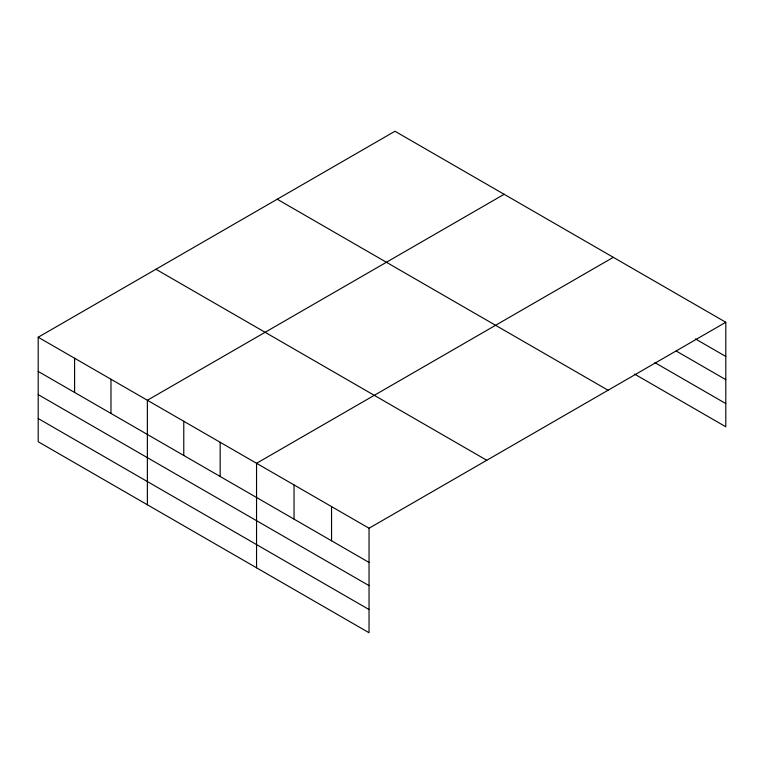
<?xml version="1.0" encoding="UTF-8"?>
<svg xmlns="http://www.w3.org/2000/svg" width="764" height="764" viewBox="0 0 764 764"><rect width="100%" height="100%" fill="white"/><g stroke="black" fill="none" stroke-linecap="round" stroke-linejoin="round"><path stroke-width="1.15" d="M634.597 374.112L725.8 426.77L725.8 322.265L394.959 131.255L38.2 337.23L38.2 441.735L369.041 632.745L369.041 528.239L38.2 337.23M504.135 194.295L147.376 400.269L147.376 504.765M613.311 257.325L256.551 463.299L256.551 567.795M369.041 528.239L725.8 322.265M695.402 338.91L725.8 356.463M676.14 350.991L725.8 379.66M654.863 362.613L725.8 403.564M277.227 199.232L608.068 390.242M155.932 269.262L486.773 460.272M38.2 371.428L369.041 562.438M38.2 394.625L369.041 585.635M38.2 418.529L369.041 609.538M331.547 506.589L331.547 540.788M294.044 484.949L294.044 519.138M220.166 442.289L220.166 476.478M183.771 421.279L183.771 455.468M110.981 379.259L110.981 413.448M74.595 358.24L74.595 392.438"/></g></svg>
